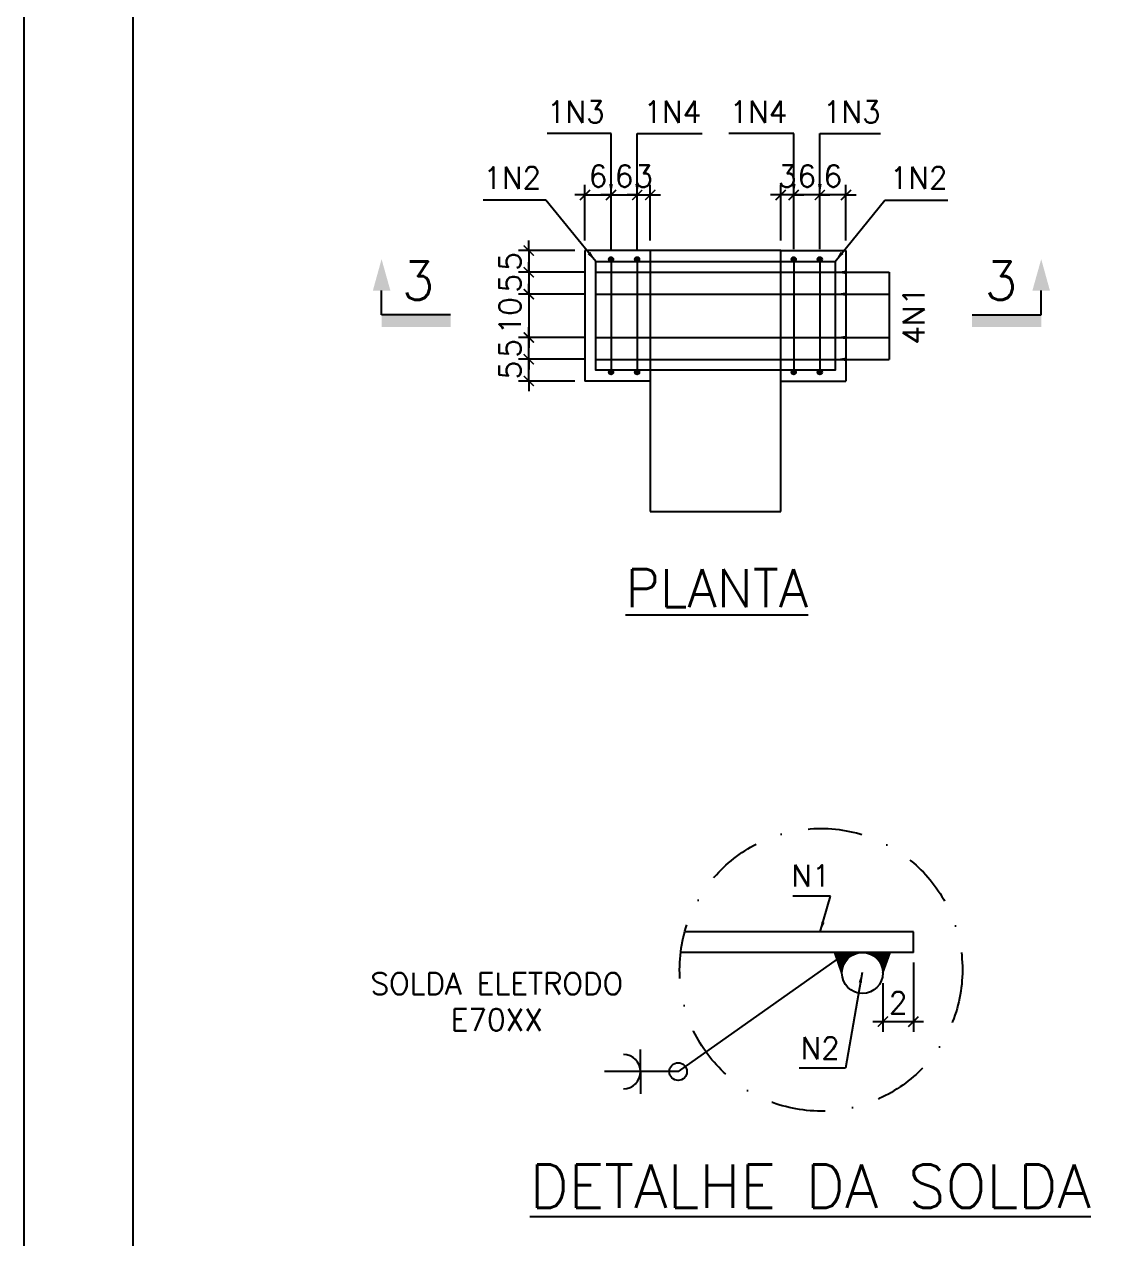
# Model space of a CAD drawing. Header units: centimetres. Extents: x 1658 to 19651, y 8294 to 11444.
# Drawn here: x 9541 to 10289, y 8985 to 9823 of the extents above; entities that cross this region are included whole.
import ezdxf

# ---------------------------------------------------------------- set-up
doc = ezdxf.new("R2010")
doc.units = ezdxf.units.CM
doc.header["$LTSCALE"] = 50
doc.header["$MEASUREMENT"] = 0
doc.header["$PDMODE"] = 67
doc.linetypes.add('DASHDOT2', pattern=[0.5, 0.25, -0.125, 0, -0.125])
for name, color, linetype in [('FORMATO-PRECON', 2, 'Continuous'), ('HACHURAS-PRECON', 1, 'Continuous'), ('IND- CORTE-PRECON', 4, 'Continuous'), ('LINHA-01-PRECON', 1, 'Continuous'), ('LINHA-02-PRECON', 2, 'Continuous'), ('LINHA-03-PRECON', 3, 'Continuous'), ('LINHA-04-PRECON', 4, 'Continuous'), ('TEXTO-20-PRECON', 2, 'Continuous'), ('TEXTO-35-PRECON', 5, 'Continuous')]:
    doc.layers.add(name, color=color, linetype=linetype)
doc.styles.add('PRECON-ROMANS', font='romans.shx')
doc.styles.add('ROMANS', font='ROMANS.SHX', dxfattribs={"oblique": 15, "height": 3})
doc.styles.get("Standard").update_dxf_attribs({"font": 'romans.shx'})
doc.dimstyles.new('ESC50-50', dxfattribs={"dimscale": 50, "dimtxt": 0.2, "dimasz": 0.15, "dimexe": 0.15, "dimexo": 0.15, "dimgap": 0.08, "dimtad": 1, "dimdec": 1, "dimzin": 12, "dimdsep": 46, "dimtxsty": 'Standard', "dimblk": 'ARCHTICK', "dimcen": 0.09, "dimdle": 0.15, "dimclrd": 256, "dimclre": 256, "dimclrt": 2, "dimazin": 3, "dimtfac": 1, "dimtdec": 1, "dimtmove": 1, "dimatfit": 2, "dimfxl": 0.15, "dimtolj": 1, "dimtzin": 0, "dimarcsym": 0})
doc.dimstyles.new('ESC75-25', dxfattribs={"dimscale": 0, "dimtxt": 15, "dimasz": 7, "dimexe": 7, "dimexo": 7, "dimgap": 5.5, "dimtad": 1, "dimdec": 1, "dimlfac": 0.333333, "dimdsep": 46, "dimtxsty": 'Standard', "dimblk": 'ARCHTICK', "dimcen": 0.1, "dimdle": 7, "dimclrd": 256, "dimclre": 256, "dimclrt": 2, "dimadec": 0, "dimazin": 0, "dimtfac": 1, "dimtdec": 1, "dimtix": 1, "dimtmove": 2, "dimatfit": 3, "dimfxl": 1, "dimarcsym": 0})

# ---------------------------------------------------------------- blocks, each defined once
blk = doc.blocks.new('A$C2E607E54')
at = {"layer": 'FORMATO-PRECON'}
blk.add_lwpolyline([(0, 4200), (2970, 4200), (2970, 0), (0, 0)], close=True, dxfattribs=at)
at = {"layer": 'FORMATO-PRECON', "color": 6}
blk.add_lwpolyline([(100, 3950), (2870, 3950), (2870, 100), (100, 100)], close=True, dxfattribs=at)
blk = doc.blocks.new('_ArchTick')
at = {"color": 0, "linetype": 'ByBlock', "const_width": 0.15}
blk.add_lwpolyline([(-0.5, -0.5), (0.5, 0.5)], dxfattribs=at)
blk = doc.blocks.new('*D391')
at = {"layer": 'Defpoints', "color": 0, "transparency": 16777216}
for p in [(9927.47, 9667.21), (9888.76, 9652.21), (9934.97, 9652.21)]:
    blk.add_point(p, dxfattribs=at)
at = {"layer": 'LINHA-01-PRECON', "lineweight": -2, "transparency": 16777216}
for p, q in [((9888.76, 9667.21), (9888.76, 9674.21)), ((9920.47, 9667.21), (9881.76, 9667.21)), ((9888.76, 9667.21), (9888.76, 9652.21)), ((9927.97, 9652.21), (9881.76, 9652.21)), ((9888.76, 9652.21), (9888.76, 9645.21))]:
    blk.add_line(p, q, dxfattribs=at)
at = {"layer": 'LINHA-01-PRECON', "lineweight": -2, "transparency": 16777216, "xscale": 7, "yscale": 7, "zscale": 7}
for p, rotation in [((9888.76, 9667.21), 270), ((9888.76, 9652.21), 90)]:
    blk.add_blockref('_ArchTick', p, dxfattribs=dict(at, rotation=rotation))
at = {"layer": 'LINHA-01-PRECON', "color": 2, "transparency": 16777216, "insert": (9875.76, 9659.71), "char_height": 15, "attachment_point": 5, "rotation": 90}
blk.add_mtext('5', dxfattribs=at)
blk = doc.blocks.new('*D392')
at = {"layer": 'Defpoints', "color": 0, "transparency": 16777216}
for p in [(9934.97, 9652.21), (9888.76, 9637.16), (9934.97, 9637.16)]:
    blk.add_point(p, dxfattribs=at)
at = {"layer": 'LINHA-01-PRECON', "lineweight": -2, "transparency": 16777216}
for p, q in [((9927.97, 9652.21), (9881.76, 9652.21)), ((9888.76, 9652.21), (9888.76, 9659.21)), ((9888.76, 9652.21), (9888.76, 9637.16)), ((9927.97, 9637.16), (9881.76, 9637.16)), ((9888.76, 9637.16), (9888.76, 9630.16))]:
    blk.add_line(p, q, dxfattribs=at)
at = {"layer": 'LINHA-01-PRECON', "lineweight": -2, "transparency": 16777216, "xscale": 7, "yscale": 7, "zscale": 7}
for p, rotation in [((9888.76, 9652.21), 270), ((9888.76, 9637.16), 90)]:
    blk.add_blockref('_ArchTick', p, dxfattribs=dict(at, rotation=rotation))
at = {"layer": 'LINHA-01-PRECON', "color": 2, "transparency": 16777216, "insert": (9875.76, 9644.68), "char_height": 15, "attachment_point": 5, "rotation": 90}
blk.add_mtext('5', dxfattribs=at)
blk = doc.blocks.new('*D393')
at = {"layer": 'Defpoints', "color": 0, "transparency": 16777216}
for p in [(9934.97, 9637.16), (9888.76, 9607.21), (9934.97, 9607.21)]:
    blk.add_point(p, dxfattribs=at)
at = {"layer": 'LINHA-01-PRECON', "lineweight": -2, "transparency": 16777216}
for p, q in [((9888.76, 9637.16), (9888.76, 9644.16)), ((9927.97, 9637.16), (9881.76, 9637.16)), ((9888.76, 9637.16), (9888.76, 9607.21)), ((9927.97, 9607.21), (9881.76, 9607.21)), ((9888.76, 9607.21), (9888.76, 9600.21))]:
    blk.add_line(p, q, dxfattribs=at)
at = {"layer": 'LINHA-01-PRECON', "lineweight": -2, "transparency": 16777216, "xscale": 7, "yscale": 7, "zscale": 7}
for p, rotation in [((9888.76, 9637.16), 270), ((9888.76, 9607.21), 90)]:
    blk.add_blockref('_ArchTick', p, dxfattribs=dict(at, rotation=rotation))
at = {"layer": 'LINHA-01-PRECON', "color": 2, "transparency": 16777216, "insert": (9875.76, 9622.18), "char_height": 15, "attachment_point": 5, "rotation": 90}
blk.add_mtext('10', dxfattribs=at)
blk = doc.blocks.new('*D394')
at = {"layer": 'Defpoints', "color": 0, "transparency": 16777216}
for p in [(9945.47, 9705.55), (9927.47, 9667.21), (9945.47, 9661.21)]:
    blk.add_point(p, dxfattribs=at)
at = {"layer": 'LINHA-01-PRECON', "lineweight": -2, "transparency": 16777216}
for p, q in [((9927.47, 9674.21), (9927.47, 9712.55)), ((9945.47, 9668.21), (9945.47, 9712.55)), ((9927.47, 9705.55), (9920.47, 9705.55)), ((9927.47, 9705.55), (9945.47, 9705.55)), ((9945.47, 9705.55), (9952.47, 9705.55))]:
    blk.add_line(p, q, dxfattribs=at)
at = {"layer": 'LINHA-01-PRECON', "lineweight": -2, "transparency": 16777216, "xscale": 7, "yscale": 7, "zscale": 7}
blk.add_blockref('_ArchTick', (9927.47, 9705.55), dxfattribs=at)
at = {"layer": 'LINHA-01-PRECON', "lineweight": -2, "transparency": 16777216, "xscale": 7, "yscale": 7, "zscale": 7, "rotation": 180}
blk.add_blockref('_ArchTick', (9945.47, 9705.55), dxfattribs=at)
at = {"layer": 'LINHA-01-PRECON', "color": 2, "transparency": 16777216, "insert": (9936.47, 9718.55), "char_height": 15, "attachment_point": 5}
blk.add_mtext('6', dxfattribs=at)
blk = doc.blocks.new('*D395')
at = {"layer": 'Defpoints', "color": 0, "transparency": 16777216}
for p in [(9963.47, 9705.55), (9945.47, 9661.21), (9963.47, 9661.21)]:
    blk.add_point(p, dxfattribs=at)
at = {"layer": 'LINHA-01-PRECON', "lineweight": -2, "transparency": 16777216}
for p, q in [((9945.47, 9668.21), (9945.47, 9712.55)), ((9963.47, 9668.21), (9963.47, 9712.55)), ((9945.47, 9705.55), (9938.47, 9705.55)), ((9945.47, 9705.55), (9963.47, 9705.55)), ((9963.47, 9705.55), (9970.47, 9705.55))]:
    blk.add_line(p, q, dxfattribs=at)
at = {"layer": 'LINHA-01-PRECON', "lineweight": -2, "transparency": 16777216, "xscale": 7, "yscale": 7, "zscale": 7}
blk.add_blockref('_ArchTick', (9945.47, 9705.55), dxfattribs=at)
at = {"layer": 'LINHA-01-PRECON', "lineweight": -2, "transparency": 16777216, "xscale": 7, "yscale": 7, "zscale": 7, "rotation": 180}
blk.add_blockref('_ArchTick', (9963.47, 9705.55), dxfattribs=at)
at = {"layer": 'LINHA-01-PRECON', "color": 2, "transparency": 16777216, "insert": (9954.47, 9718.55), "char_height": 15, "attachment_point": 5}
blk.add_mtext('6', dxfattribs=at)
blk = doc.blocks.new('*D396')
at = {"layer": 'Defpoints', "color": 0, "transparency": 16777216}
for p in [(9972.46, 9705.55), (9963.47, 9661.21), (9972.46, 9667.21)]:
    blk.add_point(p, dxfattribs=at)
at = {"layer": 'LINHA-01-PRECON', "lineweight": -2, "transparency": 16777216}
for p, q in [((9963.47, 9668.21), (9963.47, 9712.55)), ((9972.46, 9674.21), (9972.46, 9712.55)), ((9963.47, 9705.55), (9956.47, 9705.55)), ((9963.47, 9705.55), (9972.46, 9705.55)), ((9972.46, 9705.55), (9979.46, 9705.55))]:
    blk.add_line(p, q, dxfattribs=at)
at = {"layer": 'LINHA-01-PRECON', "lineweight": -2, "transparency": 16777216, "xscale": 7, "yscale": 7, "zscale": 7}
blk.add_blockref('_ArchTick', (9963.47, 9705.55), dxfattribs=at)
at = {"layer": 'LINHA-01-PRECON', "lineweight": -2, "transparency": 16777216, "xscale": 7, "yscale": 7, "zscale": 7, "rotation": 180}
blk.add_blockref('_ArchTick', (9972.46, 9705.55), dxfattribs=at)
at = {"layer": 'LINHA-01-PRECON', "color": 2, "transparency": 16777216, "insert": (9967.97, 9718.55), "char_height": 15, "attachment_point": 5}
blk.add_mtext('3', dxfattribs=at)
blk = doc.blocks.new('IND-CORTE-')
at = {"layer": 'IND- CORTE-PRECON', "color": 1}
for p, q in [((-11.2, 63.5), (-33.6, 63.5)), ((-11.2, 0), (-11.2, 63.5))]:
    blk.add_line(p, q, dxfattribs=at)
for points in [[(-33.6, 71.5), (-62.5, 63.5), (-33.6, 55.4)], [(0, 0), (-11.2, 0), (0, 63.5), (-11.2, 63.5)]]:
    blk.add_solid(points, dxfattribs=at)
at = {"layer": 'IND- CORTE-PRECON', "linetype": 'Continuous', "style": 'ROMANS', "flags": 8}
blk.add_attdef('B', (-57.7, 9.1), '', height=35, dxfattribs=at)
blk = doc.blocks.new('*D397')
at = {"layer": 'Defpoints', "color": 0, "transparency": 16777216}
for p in [(10089.45, 9705.55), (10089.45, 9661.21), (10107.45, 9667.21)]:
    blk.add_point(p, dxfattribs=at)
at = {"layer": 'LINHA-01-PRECON', "lineweight": -2, "transparency": 16777216}
for p, q in [((10089.45, 9668.21), (10089.45, 9712.55)), ((10107.45, 9674.21), (10107.45, 9712.55)), ((10089.45, 9705.55), (10082.45, 9705.55)), ((10107.45, 9705.55), (10089.45, 9705.55)), ((10107.45, 9705.55), (10114.45, 9705.55))]:
    blk.add_line(p, q, dxfattribs=at)
at = {"layer": 'LINHA-01-PRECON', "lineweight": -2, "transparency": 16777216, "xscale": 7, "yscale": 7, "zscale": 7}
blk.add_blockref('_ArchTick', (10089.45, 9705.55), dxfattribs=at)
at = {"layer": 'LINHA-01-PRECON', "lineweight": -2, "transparency": 16777216, "xscale": 7, "yscale": 7, "zscale": 7, "rotation": 180}
blk.add_blockref('_ArchTick', (10107.45, 9705.55), dxfattribs=at)
at = {"layer": 'LINHA-01-PRECON', "color": 2, "transparency": 16777216, "insert": (10098.45, 9718.55), "char_height": 15, "attachment_point": 5}
blk.add_mtext('6', dxfattribs=at)
blk = doc.blocks.new('*D398')
at = {"layer": 'Defpoints', "color": 0, "transparency": 16777216}
for p in [(10071.45, 9705.55), (10071.45, 9661.21), (10089.45, 9661.21)]:
    blk.add_point(p, dxfattribs=at)
at = {"layer": 'LINHA-01-PRECON', "lineweight": -2, "transparency": 16777216}
for p, q in [((10071.45, 9668.21), (10071.45, 9712.55)), ((10089.45, 9668.21), (10089.45, 9712.55)), ((10071.45, 9705.55), (10064.45, 9705.55)), ((10089.45, 9705.55), (10071.45, 9705.55)), ((10089.45, 9705.55), (10096.45, 9705.55))]:
    blk.add_line(p, q, dxfattribs=at)
at = {"layer": 'LINHA-01-PRECON', "lineweight": -2, "transparency": 16777216, "xscale": 7, "yscale": 7, "zscale": 7}
blk.add_blockref('_ArchTick', (10071.45, 9705.55), dxfattribs=at)
at = {"layer": 'LINHA-01-PRECON', "lineweight": -2, "transparency": 16777216, "xscale": 7, "yscale": 7, "zscale": 7, "rotation": 180}
blk.add_blockref('_ArchTick', (10089.45, 9705.55), dxfattribs=at)
at = {"layer": 'LINHA-01-PRECON', "color": 2, "transparency": 16777216, "insert": (10080.45, 9718.55), "char_height": 15, "attachment_point": 5}
blk.add_mtext('6', dxfattribs=at)
blk = doc.blocks.new('*D399')
at = {"layer": 'Defpoints', "color": 0, "transparency": 16777216}
for p in [(10062.46, 9705.55), (10062.46, 9667.21), (10071.45, 9661.21)]:
    blk.add_point(p, dxfattribs=at)
at = {"layer": 'LINHA-01-PRECON', "lineweight": -2, "transparency": 16777216}
for p, q in [((10062.46, 9674.21), (10062.46, 9712.55)), ((10071.45, 9668.21), (10071.45, 9712.55)), ((10062.46, 9705.55), (10055.46, 9705.55)), ((10071.45, 9705.55), (10062.46, 9705.55)), ((10071.45, 9705.55), (10078.45, 9705.55))]:
    blk.add_line(p, q, dxfattribs=at)
at = {"layer": 'LINHA-01-PRECON', "lineweight": -2, "transparency": 16777216, "xscale": 7, "yscale": 7, "zscale": 7}
blk.add_blockref('_ArchTick', (10062.46, 9705.55), dxfattribs=at)
at = {"layer": 'LINHA-01-PRECON', "lineweight": -2, "transparency": 16777216, "xscale": 7, "yscale": 7, "zscale": 7, "rotation": 180}
blk.add_blockref('_ArchTick', (10071.45, 9705.55), dxfattribs=at)
at = {"layer": 'LINHA-01-PRECON', "color": 2, "transparency": 16777216, "insert": (10066.96, 9718.55), "char_height": 15, "attachment_point": 5}
blk.add_mtext('3', dxfattribs=at)
blk = doc.blocks.new('*D410')
at = {"layer": 'Defpoints', "color": 0, "transparency": 16777216}
for p in [(10153.97, 9182.94), (10132.94, 9168.81), (10153.97, 9135.22)]:
    blk.add_point(p, dxfattribs=at)
at = {"layer": 'LINHA-01-PRECON', "lineweight": -2, "transparency": 16777216}
for p, q in [((10153.97, 9175.94), (10153.97, 9128.22)), ((10132.94, 9161.81), (10132.94, 9128.22)), ((10125.94, 9135.22), (10160.97, 9135.22))]:
    blk.add_line(p, q, dxfattribs=at)
at = {"layer": 'LINHA-01-PRECON', "lineweight": -2, "transparency": 16777216, "xscale": 7, "yscale": 7, "zscale": 7, "rotation": 180}
blk.add_blockref('_ArchTick', (10132.94, 9135.22), dxfattribs=at)
at = {"layer": 'LINHA-01-PRECON', "lineweight": -2, "transparency": 16777216, "xscale": 7, "yscale": 7, "zscale": 7}
blk.add_blockref('_ArchTick', (10153.97, 9135.22), dxfattribs=at)
at = {"layer": 'LINHA-01-PRECON', "color": 2, "transparency": 16777216, "insert": (10143.46, 9148.22), "char_height": 15, "attachment_point": 5}
blk.add_mtext('2', dxfattribs=at)
blk = doc.blocks.new('*D411')
at = {"layer": 'Defpoints', "color": 0, "transparency": 16777216}
for p in [(9888.76, 9592.21), (9934.97, 9592.21), (9927.47, 9577.21)]:
    blk.add_point(p, dxfattribs=at)
at = {"layer": 'LINHA-01-PRECON', "lineweight": -2, "transparency": 16777216}
for p, q in [((9888.76, 9592.21), (9888.76, 9599.21)), ((9927.97, 9592.21), (9881.76, 9592.21)), ((9888.76, 9577.21), (9888.76, 9592.21)), ((9920.47, 9577.21), (9881.76, 9577.21)), ((9888.76, 9577.21), (9888.76, 9570.21))]:
    blk.add_line(p, q, dxfattribs=at)
at = {"layer": 'LINHA-01-PRECON', "lineweight": -2, "transparency": 16777216, "xscale": 7, "yscale": 7, "zscale": 7}
for p, rotation in [((9888.76, 9592.21), 270), ((9888.76, 9577.21), 90)]:
    blk.add_blockref('_ArchTick', p, dxfattribs=dict(at, rotation=rotation))
at = {"layer": 'LINHA-01-PRECON', "color": 2, "transparency": 16777216, "insert": (9875.76, 9584.71), "char_height": 15, "attachment_point": 5, "rotation": 90}
blk.add_mtext('5', dxfattribs=at)
blk = doc.blocks.new('*D412')
at = {"layer": 'Defpoints', "color": 0, "transparency": 16777216}
for p in [(9888.76, 9607.27), (9934.97, 9607.27), (9934.97, 9592.21)]:
    blk.add_point(p, dxfattribs=at)
at = {"layer": 'LINHA-01-PRECON', "lineweight": -2, "transparency": 16777216}
for p, q in [((9888.76, 9607.27), (9888.76, 9614.27)), ((9927.97, 9607.27), (9881.76, 9607.27)), ((9888.76, 9592.21), (9888.76, 9607.27)), ((9927.97, 9592.21), (9881.76, 9592.21)), ((9888.76, 9592.21), (9888.76, 9585.21))]:
    blk.add_line(p, q, dxfattribs=at)
at = {"layer": 'LINHA-01-PRECON', "lineweight": -2, "transparency": 16777216, "xscale": 7, "yscale": 7, "zscale": 7}
for p, rotation in [((9888.76, 9607.27), 270), ((9888.76, 9592.21), 90)]:
    blk.add_blockref('_ArchTick', p, dxfattribs=dict(at, rotation=rotation))
at = {"layer": 'LINHA-01-PRECON', "color": 2, "transparency": 16777216, "insert": (9875.76, 9599.74), "char_height": 15, "attachment_point": 5, "rotation": 90}
blk.add_mtext('5', dxfattribs=at)

msp = doc.modelspace()

# ---------------------------------------------------------------- hatches: boundary and pattern name
at = {"layer": 'LINHA-01-PRECON', "linetype": 'Continuous'}
h = msp.add_hatch(color=256, dxfattribs=at)
h.dxf.hatch_style = 1
edge = h.paths.add_edge_path()
edge.add_arc((9945.47, 9661.21), 1.5, 0, 360)
h = msp.add_hatch(color=256, dxfattribs=at)
h.dxf.hatch_style = 1
edge = h.paths.add_edge_path()
edge.add_arc((9963.47, 9661.21), 1.5, 0, 360)
h = msp.add_hatch(color=256, dxfattribs=at)
h.dxf.hatch_style = 1
edge = h.paths.add_edge_path()
edge.add_arc((10071.45, 9661.21), 1.5, 0, 360)
h = msp.add_hatch(color=256, dxfattribs=at)
h.dxf.hatch_style = 1
edge = h.paths.add_edge_path()
edge.add_arc((10089.45, 9661.21), 1.5, 0, 360)
h = msp.add_hatch(color=256, dxfattribs=at)
h.dxf.hatch_style = 1
edge = h.paths.add_edge_path()
edge.add_arc((9945.47, 9583.21), 1.5, 0, 360)
h = msp.add_hatch(color=256, dxfattribs=at)
h.dxf.hatch_style = 1
edge = h.paths.add_edge_path()
edge.add_arc((9963.47, 9583.21), 1.5, 0, 360)
h = msp.add_hatch(color=256, dxfattribs=at)
h.dxf.hatch_style = 1
edge = h.paths.add_edge_path()
edge.add_arc((10071.45, 9583.21), 1.5, 0, 360)
h = msp.add_hatch(color=256, dxfattribs=at)
h.dxf.hatch_style = 1
edge = h.paths.add_edge_path()
edge.add_arc((10089.45, 9583.21), 1.5, 0, 360)
at = {"layer": 'LINHA-01-PRECON'}
h = msp.add_hatch(dxfattribs=at)
h.set_pattern_fill('ANSI31', color=256, scale=8.4375, style=0)
h.set_pattern_definition([(45, (5097.224, 8680.7817), (-0.74577668, 0.74577668), [])])
h.paths.add_polyline_path([(10099.77, 9182.94), (10104.68, 9168.81, -0.414214), (10118.81, 9182.94)])
h.paths.add_polyline_path([(10118.81, 9182.94, -0.414214), (10132.94, 9168.81), (10137.85, 9182.94)])

# ---------------------------------------------------------------- linework, layer by layer
at = {"layer": 'LINHA-01-PRECON', "color": 1}
msp.add_lwpolyline([(10101.36, 9178.36), (9991.73, 9100.72), (9940.91, 9100.72)], dxfattribs=at)
at = {"layer": 'LINHA-01-PRECON', "linetype": 'Continuous'}
for centre in [(9945.47, 9661.21), (9963.47, 9661.21), (10071.45, 9661.21), (10089.45, 9661.21), (9945.47, 9583.21), (9963.47, 9583.21), (10071.45, 9583.21), (10089.45, 9583.21)]:
    msp.add_circle(centre, 1.5, dxfattribs=at)
at = {"layer": 'LINHA-01-PRECON', "color": 1, "linetype": 'DASHDOT2', "ltscale": 3}
msp.add_circle((10090.26, 9170.99), 97.5, dxfattribs=at)
at = {"layer": 'LINHA-02-PRECON'}
for p, q in [((9972.46, 9667.21), (9927.47, 9667.21)), ((9927.47, 9667.21), (9927.47, 9577.21)), ((9972.46, 9667.21), (9972.46, 9487.1)), ((10062.46, 9667.21), (9972.46, 9667.21)), ((10062.46, 9487.1), (10062.46, 9667.21)), ((10062.46, 9667.21), (10107.45, 9667.21)), ((10107.45, 9667.21), (10107.45, 9577.21)), ((9972.47, 9577.21), (9927.47, 9577.21)), ((10062.45, 9577.21), (10107.45, 9577.21)), ((9972.46, 9487.1), (10062.46, 9487.1)), ((10062.45, 9487.1), (10062.45, 9487.1)), ((9965.81, 9100.72), (9965.81, 9116.11)), ((9965.81, 9100.72), (9965.81, 9085.33))]:
    msp.add_line(p, q, dxfattribs=at)
msp.add_circle((9991.73, 9100.72), 6.11, dxfattribs=at)
msp.add_arc((9953.96, 9100.72), 11.84, 270.31864, 89.68136, dxfattribs=at)
at = {"layer": 'LINHA-03-PRECON'}
for p, q in [((10153.97, 9197.07), (9996.31, 9197.07)), ((10153.97, 9182.94), (10153.97, 9197.07)), ((10153.97, 9182.94), (9993.49, 9182.94)), ((10104.68, 9168.81), (10099.77, 9182.94)), ((10127.33, 9182.94), (10127.33, 9182.94)), ((10132.94, 9168.81), (10137.85, 9182.94))]:
    msp.add_line(p, q, dxfattribs=at)
msp.add_circle((10118.81, 9168.81), 14.13, dxfattribs=at)
at = {"layer": 'LINHA-04-PRECON'}
for p, q in [((9934.97, 9652.21), (10099.95, 9652.21)), ((9945.47, 9659.71), (9945.47, 9584.71)), ((9963.47, 9659.71), (9963.47, 9584.71)), ((10071.45, 9659.71), (10071.45, 9584.71)), ((10089.45, 9659.71), (10089.45, 9584.71)), ((9934.97, 9637.16), (10099.95, 9637.16)), ((9934.97, 9607.21), (10099.95, 9607.21)), ((9934.97, 9592.16), (10099.95, 9592.16))]:
    msp.add_line(p, q, dxfattribs=at)
msp.add_lwpolyline([(9934.97, 9659.71), (10099.95, 9659.71), (10099.95, 9584.66), (9934.97, 9584.66)], close=True, dxfattribs=at)

# ---------------------------------------------------------------- block references
at = {"layer": 'HACHURAS-PRECON', "xscale": 0.7499999999999996, "yscale": 0.7499999999999996, "zscale": 0.7499999999999996}
msp.add_blockref('A$C2E607E54', (9540.86, 8293.94), dxfattribs=at)
at = {"layer": 'TEXTO-35-PRECON', "linetype": 'ByBlock'}
ref = msp.add_blockref('IND-CORTE-', (9834.85, 9614.4), dxfattribs=dict(at, xscale=-0.75, yscale=0.75, zscale=0.75, rotation=90))
ref.add_attrib('B', '3', (9801.18, 9633.31), dxfattribs={"layer": 'IND- CORTE-PRECON', "color": 5, "linetype": 'Continuous', "height": 26.25, "style": 'ROMANS', "flags": 8})
ref = msp.add_blockref('IND-CORTE-', (10194.48, 9614.4), dxfattribs=dict(at, xscale=0.75, yscale=0.75, zscale=0.75, rotation=270))
ref.add_attrib('B', '3', (10203.15, 9633.31), dxfattribs={"layer": 'IND- CORTE-PRECON', "color": 5, "linetype": 'Continuous', "height": 26.25, "style": 'ROMANS', "flags": 8})

# ---------------------------------------------------------------- texts
at = {"layer": 'LINHA-01-PRECON', "color": 2, "linetype": 'Continuous', "char_height": 15, "attachment_point": 5}
for s, insert in [('1N3', (9921.18, 9762.91)), ('1N4', (9987.78, 9762.91)), ('1N4', (10047.14, 9762.91)), ('1N3', (10111.5, 9762.91)), ('1N2', (9877.34, 9717.4)), ('1N2', (10157.58, 9717.4))]:
    msp.add_mtext(s, dxfattribs=dict(at, insert=insert))
at = {"layer": 'LINHA-01-PRECON', "color": 2, "linetype": 'Continuous', "insert": (10154.21, 9622.18), "char_height": 15, "attachment_point": 5, "rotation": 90}
msp.add_mtext('4N1', dxfattribs=at)
at = {"layer": 'LINHA-01-PRECON', "color": 4, "attachment_point": 5}
for s, insert, char_height in [('{\\LPLANTA}', (10018.47, 9434.34, -0.02), 26.25), ('\\A1;{\\LDETALHE DA SOLDA}', (10082.88, 9021.75), 30)]:
    msp.add_mtext(s, dxfattribs=dict(at, insert=insert, char_height=char_height))
at = {"layer": 'LINHA-01-PRECON', "color": 2, "char_height": 15, "attachment_point": 5}
for s, insert in [('N1', (10083.43, 9235.9)), ('N2', (10089.7, 9116.93))]:
    msp.add_mtext(s, dxfattribs=dict(at, insert=insert))
at = {"layer": 'TEXTO-20-PRECON', "insert": (9866.69, 9148.99), "char_height": 15, "attachment_point": 5, "style": 'PRECON-ROMANS'}
msp.add_mtext('\\A1;SOLDA ELETRODO\\PE70XX', dxfattribs=at)

# ---------------------------------------------------------------- dimensions: what is measured, and where the dimension line sits
at = {"layer": 'LINHA-01-PRECON'}
for base, p1, p2, picture, middle in [((9945.47, 9705.55), (9927.47, 9667.21), (9945.47, 9661.21), '*D394', (9936.47, 9718.55)), ((9963.47, 9705.55), (9945.47, 9661.21), (9963.47, 9661.21), '*D395', (9954.47, 9718.55)), ((9972.46, 9705.55), (9963.47, 9661.21), (9972.46, 9667.21), '*D396', (9967.97, 9718.55))]:
    dim = msp.add_linear_dim(base=base, p1=p1, p2=p2, dimstyle='ESC75-25', override={"dimscale": 1}, dxfattribs=at)
    dim.commit()
    dim.dimension.update_dxf_attribs({"geometry": picture, "text_midpoint": middle})
for base, p1, p2, angle, picture, middle in [((10062.46, 9705.55), (10071.45, 9661.21), (10062.46, 9667.21), 180, '*D399', (10066.96, 9718.55)), ((10071.45, 9705.55), (10089.45, 9661.21), (10071.45, 9661.21), 180, '*D398', (10080.45, 9718.55)), ((10089.45, 9705.55), (10107.45, 9667.21), (10089.45, 9661.21), 180, '*D397', (10098.45, 9718.55)), ((9888.76, 9652.21), (9927.47, 9667.21), (9934.97, 9652.21), 90, '*D391', (9875.76, 9659.71)), ((9888.76, 9637.16), (9934.97, 9652.21), (9934.97, 9637.16), 90, '*D392', (9875.76, 9644.68)), ((9888.76, 9607.21), (9934.97, 9637.16), (9934.97, 9607.21), 90, '*D393', (9875.76, 9622.18)), ((9888.76, 9607.27), (9934.97, 9592.21), (9934.97, 9607.27), 270, '*D412', (9875.76, 9599.74)), ((9888.76, 9592.21), (9927.47, 9577.21), (9934.97, 9592.21), 270, '*D411', (9875.76, 9584.71))]:
    dim = msp.add_linear_dim(base=base, p1=p1, p2=p2, angle=angle, dimstyle='ESC75-25', override={"dimscale": 1}, dxfattribs=at)
    dim.commit()
    dim.dimension.update_dxf_attribs({"geometry": picture, "text_midpoint": middle})
dim = msp.add_linear_dim(base=(10153.97, 9135.22), p1=(10132.94, 9168.81), p2=(10153.97, 9182.94), text='2', dimstyle='ESC75-25', override={"dimscale": 1}, dxfattribs=at)
dim.commit()
dim.dimension.update_dxf_attribs({"geometry": '*D410', "text_midpoint": (10143.46, 9148.22)})

# ---------------------------------------------------------------- leaders
for points, dimstyle, override in [([(9945.47, 9705.55), (9945.47, 9748.02), (9901.45, 9748.02)], 'ESC50-50', {"dimgap": 0.08, "dimtad": 1}), ([(9963.47, 9705.55), (9963.47, 9748.02), (10008.23, 9748.02)], 'ESC50-50', {"dimgap": 0.08, "dimtad": 1}), ([(10071.45, 9705.55), (10071.45, 9748.02), (10026.7, 9748.02)], 'ESC50-50', {"dimgap": 0.08, "dimtad": 1}), ([(10089.45, 9705.55), (10089.45, 9748.02), (10131.24, 9748.02)], 'ESC50-50', {"dimgap": 0.08, "dimtad": 1}), ([(9934.97, 9659.71), (9900.56, 9702.01), (9857.24, 9702.01)], 'ESC50-50', {"dimgap": 0.08, "dimtad": 1}), ([(10099.95, 9659.71), (10134.36, 9702.01), (10177.69, 9702.01)], 'ESC50-50', {"dimgap": 0.08, "dimtad": 1}), ([(10099.95, 9652.21), (10137.28, 9652.21), (10137.28, 9592.16)], 'ESC50-50', {"dimgap": 0.08, "dimtad": 1}), ([(10099.95, 9637.16), (10137.28, 9637.16)], 'ESC50-50', {"dimgap": 0.08, "dimtad": 1}), ([(10099.95, 9607.21), (10137.28, 9607.21)], 'ESC50-50', {"dimgap": 0.08, "dimtad": 1}), ([(10099.95, 9592.16), (10137.28, 9592.16)], 'ESC50-50', {"dimgap": 0.08, "dimtad": 1}), ([(10089.66, 9197.07), (10096.91, 9221.87), (10070.88, 9221.87)], 'ESC75-25', {"dimscale": 1}), ([(10118.63, 9169.15), (10107.25, 9103.17), (10075.21, 9103.17)], 'ESC75-25', {"dimscale": 1})]:
    msp.add_leader(points, dimstyle=dimstyle, override=override, dxfattribs=at)

doc.saveas('drawing.dxf')
